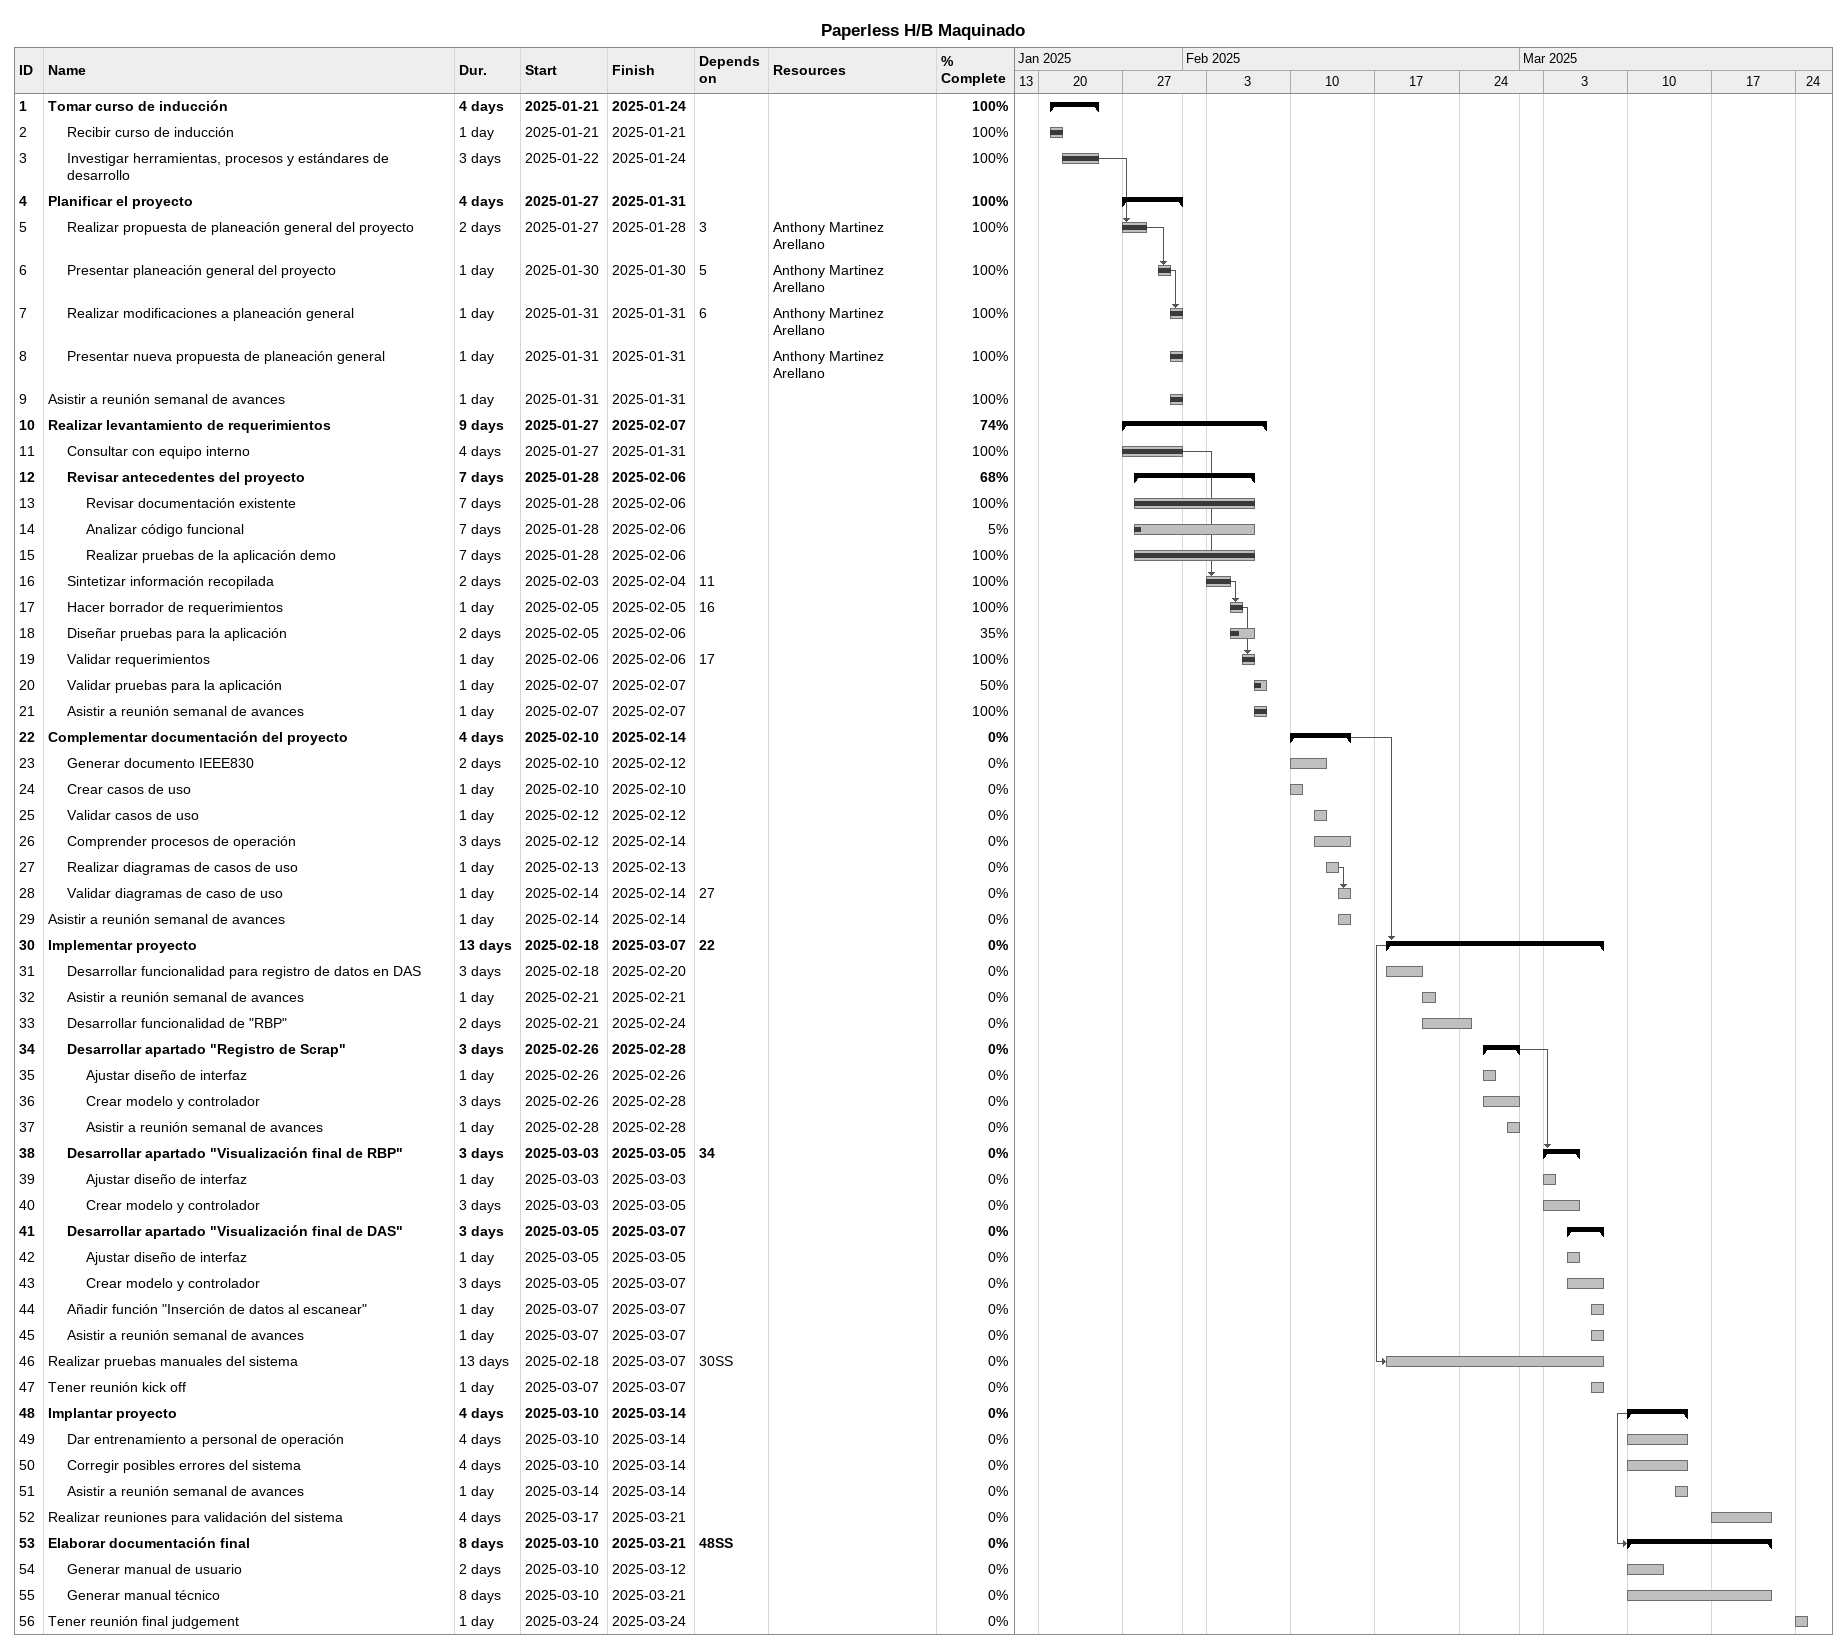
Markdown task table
Paperless H/B Maquinado

| ID | Level | Task | Duration | Start | Finish | Predecessors | Resources | % complete |
|---|---|---|---|---|---|---|---|---|
| 1 | 1 | **Tomar curso de inducción** | 4d | 2025-01-21 | 2025-01-24 |  |  | 100 |
| 2 | 2 | Recibir curso de inducción | 1d | 2025-01-21 | 2025-01-21 |  |  | 100 |
| 3 | 2 | Investigar herramientas, procesos y estándares de desarrollo | 3d | 2025-01-22 | 2025-01-24 |  |  | 100 |
| 4 | 1 | **Planificar el proyecto** | 4d | 2025-01-27 | 2025-01-31 |  |  | 100 |
| 5 | 2 | Realizar propuesta de planeación general del proyecto | 2d | 2025-01-27 | 2025-01-28 | 3 | Anthony Martinez Arellano | 100 |
| 6 | 2 | Presentar planeación general del proyecto | 1d | 2025-01-30 | 2025-01-30 | 5 | Anthony Martinez Arellano | 100 |
| 7 | 2 | Realizar modificaciones a planeación general | 1d | 2025-01-31 | 2025-01-31 | 6 | Anthony Martinez Arellano | 100 |
| 8 | 2 | Presentar nueva propuesta de planeación general | 1d | 2025-01-31 | 2025-01-31 |  | Anthony Martinez Arellano | 100 |
| 9 | 1 | Asistir a reunión semanal de avances | 1d | 2025-01-31 | 2025-01-31 |  |  | 100 |
| 10 | 1 | **Realizar levantamiento de requerimientos** | 9d | 2025-01-27 | 2025-02-07 |  |  | 74 |
| 11 | 2 | Consultar con equipo interno | 4d | 2025-01-27 | 2025-01-31 |  |  | 100 |
| 12 | 2 | **Revisar antecedentes del proyecto** | 7d | 2025-01-28 | 2025-02-06 |  |  | 68 |
| 13 | 3 | Revisar documentación existente | 7d | 2025-01-28 | 2025-02-06 |  |  | 100 |
| 14 | 3 | Analizar código funcional | 7d | 2025-01-28 | 2025-02-06 |  |  | 5 |
| 15 | 3 | Realizar pruebas de la aplicación demo | 7d | 2025-01-28 | 2025-02-06 |  |  | 100 |
| 16 | 2 | Sintetizar información recopilada | 2d | 2025-02-03 | 2025-02-04 | 11 |  | 100 |
| 17 | 2 | Hacer borrador de requerimientos | 1d | 2025-02-05 | 2025-02-05 | 16 |  | 100 |
| 18 | 2 | Diseñar pruebas para la aplicación | 2d | 2025-02-05 | 2025-02-06 |  |  | 35 |
| 19 | 2 | Validar requerimientos | 1d | 2025-02-06 | 2025-02-06 | 17 |  | 100 |
| 20 | 2 | Validar pruebas para la aplicación | 1d | 2025-02-07 | 2025-02-07 |  |  | 50 |
| 21 | 2 | Asistir a reunión semanal de avances | 1d | 2025-02-07 | 2025-02-07 |  |  | 100 |
| 22 | 1 | **Complementar documentación del proyecto** | 4d | 2025-02-10 | 2025-02-14 |  |  | 0 |
| 23 | 2 | Generar documento IEEE830 | 2d | 2025-02-10 | 2025-02-12 |  |  | 0 |
| 24 | 2 | Crear casos de uso | 1d | 2025-02-10 | 2025-02-10 |  |  | 0 |
| 25 | 2 | Validar casos de uso | 1d | 2025-02-12 | 2025-02-12 |  |  | 0 |
| 26 | 2 | Comprender procesos de operación | 3d | 2025-02-12 | 2025-02-14 |  |  | 0 |
| 27 | 2 | Realizar diagramas de casos de uso | 1d | 2025-02-13 | 2025-02-13 |  |  | 0 |
| 28 | 2 | Validar diagramas de caso de uso | 1d | 2025-02-14 | 2025-02-14 | 27 |  | 0 |
| 29 | 1 | Asistir a reunión semanal de avances | 1d | 2025-02-14 | 2025-02-14 |  |  | 0 |
| 30 | 1 | **Implementar proyecto** | 13d | 2025-02-18 | 2025-03-07 | 22 |  | 0 |
| 31 | 2 | Desarrollar funcionalidad para registro de datos en DAS | 3d | 2025-02-18 | 2025-02-20 |  |  | 0 |
| 32 | 2 | Asistir a reunión semanal de avances | 1d | 2025-02-21 | 2025-02-21 |  |  | 0 |
| 33 | 2 | Desarrollar funcionalidad de "RBP" | 2d | 2025-02-21 | 2025-02-24 |  |  | 0 |
| 34 | 2 | **Desarrollar apartado "Registro de Scrap"** | 3d | 2025-02-26 | 2025-02-28 |  |  | 0 |
| 35 | 3 | Ajustar diseño de interfaz | 1d | 2025-02-26 | 2025-02-26 |  |  | 0 |
| 36 | 3 | Crear modelo y controlador | 3d | 2025-02-26 | 2025-02-28 |  |  | 0 |
| 37 | 3 | Asistir a reunión semanal de avances | 1d | 2025-02-28 | 2025-02-28 |  |  | 0 |
| 38 | 2 | **Desarrollar apartado "Visualización final de RBP"** | 3d | 2025-03-03 | 2025-03-05 | 34 |  | 0 |
| 39 | 3 | Ajustar diseño de interfaz | 1d | 2025-03-03 | 2025-03-03 |  |  | 0 |
| 40 | 3 | Crear modelo y controlador | 3d | 2025-03-03 | 2025-03-05 |  |  | 0 |
| 41 | 2 | **Desarrollar apartado "Visualización final de DAS"** | 3d | 2025-03-05 | 2025-03-07 |  |  | 0 |
| 42 | 3 | Ajustar diseño de interfaz | 1d | 2025-03-05 | 2025-03-05 |  |  | 0 |
| 43 | 3 | Crear modelo y controlador | 3d | 2025-03-05 | 2025-03-07 |  |  | 0 |
| 44 | 2 | Añadir función "Inserción de datos al escanear" | 1d | 2025-03-07 | 2025-03-07 |  |  | 0 |
| 45 | 2 | Asistir a reunión semanal de avances | 1d | 2025-03-07 | 2025-03-07 |  |  | 0 |
| 46 | 1 | Realizar pruebas manuales del sistema | 13d | 2025-02-18 | 2025-03-07 | 30SS |  | 0 |
| 47 | 1 | Tener reunión kick off | 1d | 2025-03-07 | 2025-03-07 |  |  | 0 |
| 48 | 1 | **Implantar proyecto** | 4d | 2025-03-10 | 2025-03-14 |  |  | 0 |
| 49 | 2 | Dar entrenamiento a personal de operación | 4d | 2025-03-10 | 2025-03-14 |  |  | 0 |
| 50 | 2 | Corregir posibles errores del sistema | 4d | 2025-03-10 | 2025-03-14 |  |  | 0 |
| 51 | 2 | Asistir a reunión semanal de avances | 1d | 2025-03-14 | 2025-03-14 |  |  | 0 |
| 52 | 1 | Realizar reuniones para validación del sistema | 4d | 2025-03-17 | 2025-03-21 |  |  | 0 |
| 53 | 1 | **Elaborar documentación final** | 8d | 2025-03-10 | 2025-03-21 | 48SS |  | 0 |
| 54 | 2 | Generar manual de usuario | 2d | 2025-03-10 | 2025-03-12 |  |  | 0 |
| 55 | 2 | Generar manual técnico | 8d | 2025-03-10 | 2025-03-21 |  |  | 0 |
| 56 | 1 | Tener reunión final judgement | 1d | 2025-03-24 | 2025-03-24 |  |  | 0 |
